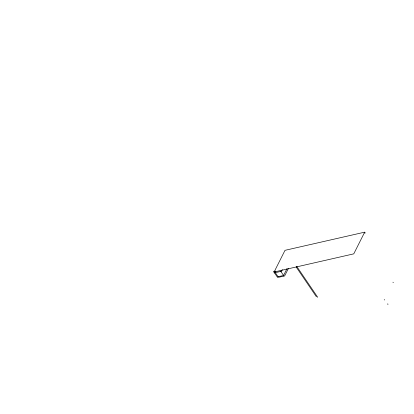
<?xml version="1.0" encoding="UTF-8"?>
<svg xmlns="http://www.w3.org/2000/svg" width="414" height="414" viewBox="0 0 414 414"><rect width="100%" height="100%" fill="white"/><g stroke="black" fill="none" stroke-linecap="round" stroke-linejoin="round"><path stroke-width="0.62" d="M275.517 271.108L274.653 272.821L274.104 272.014L285.013 250.325L364.677 232.166L365.226 232.968L364.729 233.082M275.351 271.149L274.487 272.857L281.489 271.263L282.343 269.566M275.884 271.537L275.315 272.671L278.477 277.328L283.988 276.071M281.401 270.275L280.827 271.413L284.04 276.143M287.021 268.614L283.574 275.465L278.068 276.723M284.651 275.921L288.351 268.562M364.677 232.166L353.768 253.854L274.104 272.014M392.953 282.203L393.3 282.648M384.228 299.555L384.575 300M387.835 304.067L387.99 304.28L387.763 303.943M296.667 266.3L317.729 297.314M296.191 267.004L316.389 296.75M273.463 271.346L277.649 277.515"/></g></svg>
